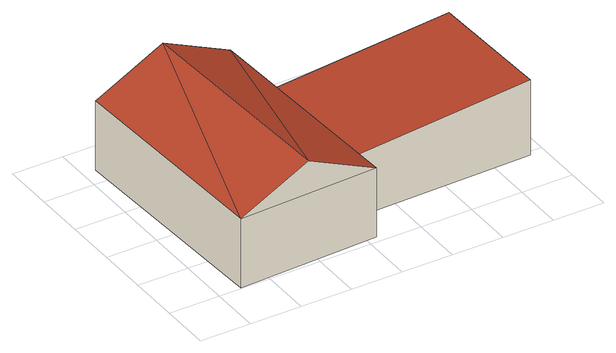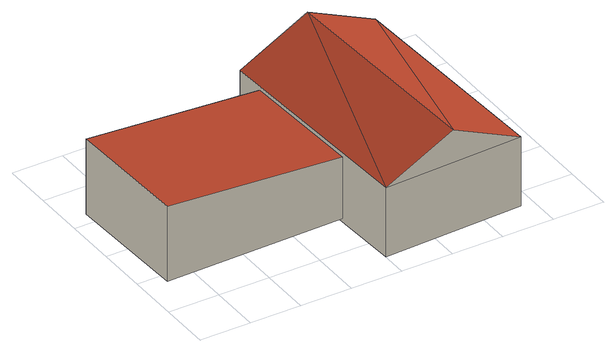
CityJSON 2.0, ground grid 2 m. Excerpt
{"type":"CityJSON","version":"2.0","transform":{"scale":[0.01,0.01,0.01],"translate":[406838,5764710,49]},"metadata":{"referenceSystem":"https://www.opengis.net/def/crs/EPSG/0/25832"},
"CityObjects":{
"building1":{"type":"Building","attributes":{"Gemeindeschluessel":"05515000","Geometrietyp2DReferenz":"3000","function":"31001_2700","roofType":"3100","measuredHeight":4.11},"geometry":[{"type":"Solid","lod":"2","boundaries":[[[[0,1,2,3]],[[4,5,1,0]],[[6,7,5,4]],[[3,2,7,6]],[[0,8,4]],[[6,9,3]],[[3,9,8]],[[8,0,3]],[[9,6,4]],[[4,8,9]],[[1,5,7,2]]]],"semantics":{"surfaces":[{"type":"WallSurface"},{"type":"RoofSurface"},{"type":"GroundSurface"}],"values":[[0,0,0,0,0,0,1,1,1,1,2]]}}]},
"building2":{"type":"Building","attributes":{"Gemeindeschluessel":"05515000","Geometrietyp2DReferenz":"3000","function":"51009_1610","roofType":"2100","measuredHeight":3.03},"geometry":[{"type":"Solid","lod":"2","boundaries":[[[[10,11,12,13]],[[14,15,11,10]],[[16,17,15,14]],[[13,12,17,16]],[[14,10,13,16]],[[11,15,17,12]]]],"semantics":{"surfaces":[{"type":"WallSurface"},{"type":"RoofSurface"},{"type":"GroundSurface"}],"values":[[0,0,0,0,1,2]]}}]}
},
"vertices":[
[49,873,332],[49,873,53],[87,3,53],[87,3,332],[601,898,332],[601,898,53],[640,27,332],[640,27,53],[325,886,464],[364,15,464],
[634,146,317],[634,146,68],[1333,160,68],[1333,160,371],[612,641,317],[612,641,68],[1316,656,371],[1316,656,68]
]}
